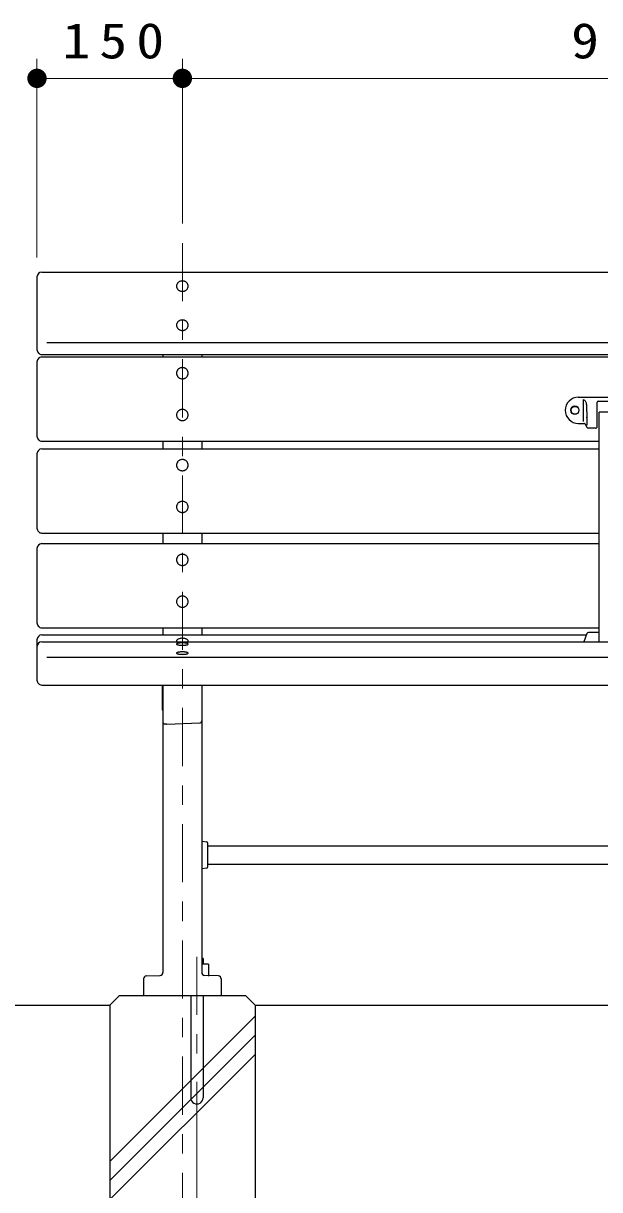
# Model space of a CAD drawing. Units: millimetres on the paper, scale 1:20. Extents: x -365 to 12, y -47 to 257.
# Drawn here: x -287.1 to -257.3, y 95.5 to 155.7 of the extents above; entities that cross this region are included whole.
import ezdxf

# ---------------------------------------------------------------- set-up
doc = ezdxf.new("R2010")
doc.units = ezdxf.units.MM
doc.linetypes.add('USER2', pattern=[6, 3, -1, 1, -1])
doc.layers.add('LY_1', color=7, linetype='Continuous', lineweight=25)
doc.styles.add('ＭＳ ゴシック', font='')
doc.styles.get('ＭＳ ゴシック').set_extended_font_data('MS Gothic')

# ---------------------------------------------------------------- blocks, each defined once
blk = doc.blocks.new('filled_dot')
at = {"color": 0, "linetype": 'Continuous', "lineweight": -2, "const_width": 1.25}
blk.add_lwpolyline([(-0.625, 0, 1), (0.625, 0, 1)], format="xyb", close=True, dxfattribs=at)

msp = doc.modelspace()

# ---------------------------------------------------------------- linework, layer by layer
at = {"layer": 'LY_1', "lineweight": 13}
for p, q in [((-286.367, 143.615), (-286.367, 153.865)), ((-278.867, 145.365), (-278.867, 153.865)), ((-286.367, 152.865), (-278.867, 152.865)), ((-278.867, 152.865), (-233.867, 152.865)), ((-282.617, 96.959), (-275.117, 104.459)), ((-282.617, 95.969), (-275.117, 103.469)), ((-282.573, 95.023), (-275.117, 102.479)), ((-278.117, 101.059), (-278.117, 79.023))]:
    msp.add_line(p, q, dxfattribs=at)
at = {"layer": 'LY_1', "linetype": 'USER2', "lineweight": 13}
for p, q in [((-278.867, 144.365), (-278.867, 88.523)), ((-278.117, 107.523), (-278.117, 102.523))]:
    msp.add_line(p, q, dxfattribs=at)
at = {"layer": 'LY_1', "color": 4}
for p, q in [((-286.117, 142.865), (-226.617, 142.865)), ((-286.367, 142.615), (-286.367, 138.861)), ((-286.117, 138.611), (-226.617, 138.611)), ((-286.117, 138.482), (-226.617, 138.482)), ((-279.867, 138.611), (-279.867, 138.482)), ((-277.867, 138.611), (-277.867, 138.482)), ((-286.367, 138.232), (-286.367, 134.389)), ((-286.117, 134.139), (-257.367, 134.139)), ((-286.117, 133.736), (-257.367, 133.736)), ((-279.867, 134.139), (-279.867, 133.736)), ((-277.867, 134.139), (-277.867, 133.736)), ((-286.367, 133.486), (-286.367, 129.643)), ((-286.117, 129.393), (-257.367, 129.393)), ((-286.117, 128.847), (-257.367, 128.847)), ((-279.867, 129.393), (-279.867, 128.847)), ((-277.867, 129.393), (-277.867, 128.847)), ((-286.367, 128.597), (-286.367, 124.753)), ((-286.117, 124.503), (-257.367, 124.503)), ((-286.117, 124.134), (-258.03, 124.134)), ((-279.867, 124.503), (-279.867, 124.134)), ((-277.867, 124.503), (-277.867, 124.134)), ((-286.367, 123.884), (-286.367, 121.798)), ((-286.117, 123.777), (-226.617, 123.777)), ((-286.117, 121.548), (-226.617, 121.548)), ((-279.917, 121.548), (-279.917, 120.273)), ((-279.867, 121.548), (-279.867, 106.707)), ((-277.867, 121.548), (-277.867, 106.707)), ((-279.917, 120.273), (-279.867, 120.271)), ((-279.667, 119.523), (-279.771, 119.528)), ((-279.667, 119.523), (-277.963, 119.592)), ((-277.867, 113.48), (-277.612, 113.453)), ((-277.567, 113.403), (-277.567, 112.143)), ((-277.567, 113.251), (-235.167, 113.251)), ((-277.612, 112.094), (-277.867, 112.067)), ((-277.567, 112.296), (-235.167, 112.296)), ((-280.867, 106.379), (-280.867, 105.523)), ((-280.723, 106.529), (-280.011, 106.558)), ((-277.011, 106.529), (-277.723, 106.558)), ((-276.867, 106.379), (-276.867, 105.523)), ((-282.117, 105.523), (-282.617, 105.023)), ((-282.117, 105.523), (-275.617, 105.523)), ((-275.617, 105.523), (-275.117, 105.023)), ((-290.021, 105.023), (-282.617, 105.023)), ((-282.617, 105.023), (-282.617, 95.023)), ((-275.117, 105.023), (-225.117, 105.023)), ((-275.117, 105.023), (-275.117, 95.023))]:
    msp.add_line(p, q, dxfattribs=at)
at = {"layer": 'LY_1'}
for p, q in [((-285.867, 139.226), (-226.867, 139.226)), ((-258.442, 136.404), (-255.367, 136.404)), ((-258.199, 136.292), (-258.199, 135.155)), ((-257.463, 134.904), (-257.463, 136.146)), ((-257.413, 136.196), (-255.367, 136.196)), ((-255.367, 135.634), (-257.367, 135.634)), ((-257.367, 123.777), (-257.367, 135.634)), ((-258.442, 135.054), (-258.128, 135.054)), ((-258.106, 135.041), (-258.009, 134.857)), ((-258.003, 135.379), (-258.003, 134.962)), ((-257.563, 134.804), (-257.92, 134.804)), ((-258.005, 124.199), (-258.165, 123.777)), ((-257.367, 124.264), (-257.911, 124.264)), ((-285.867, 122.987), (-226.867, 122.987)), ((-277.8, 107.422), (-277.867, 107.422)), ((-277.8, 107.422), (-277.8, 107.138)), ((-277.512, 107.138), (-277.867, 107.138)), ((-277.512, 107.138), (-277.512, 106.523)), ((-278.435, 105.523), (-278.435, 100.24)), ((-277.8, 105.523), (-277.8, 100.24))]:
    msp.add_line(p, q, dxfattribs=at)
at = {"layer": 'LY_1', "color": 4}
for points in [[(-278.567, 142.139), (-278.568, 142.162), (-278.572, 142.185), (-278.578, 142.208), (-278.585, 142.23), (-278.595, 142.252), (-278.608, 142.273), (-278.622, 142.293), (-278.638, 142.311), (-278.655, 142.329), (-278.675, 142.344), (-278.695, 142.359), (-278.717, 142.371), (-278.741, 142.382), (-278.765, 142.391), (-278.79, 142.398), (-278.815, 142.403), (-278.841, 142.406), (-278.867, 142.407), (-278.894, 142.406), (-278.919, 142.403), (-278.945, 142.398), (-278.97, 142.391), (-278.994, 142.382), (-279.017, 142.371), (-279.039, 142.359), (-279.06, 142.344), (-279.08, 142.329), (-279.097, 142.311), (-279.113, 142.293), (-279.127, 142.273), (-279.139, 142.252), (-279.149, 142.23), (-279.157, 142.208), (-279.163, 142.185), (-279.166, 142.162), (-279.167, 142.139), (-279.166, 142.115), (-279.163, 142.092), (-279.157, 142.069), (-279.149, 142.047), (-279.139, 142.025), (-279.127, 142.004), (-279.113, 141.984), (-279.097, 141.966), (-279.08, 141.948), (-279.06, 141.933), (-279.039, 141.918), (-279.017, 141.906), (-278.994, 141.895), (-278.97, 141.886), (-278.945, 141.879), (-278.919, 141.874), (-278.894, 141.871), (-278.867, 141.87), (-278.841, 141.871), (-278.815, 141.874), (-278.79, 141.879), (-278.765, 141.886), (-278.741, 141.895), (-278.717, 141.906), (-278.695, 141.918), (-278.675, 141.933), (-278.655, 141.948), (-278.638, 141.966), (-278.622, 141.984), (-278.608, 142.004), (-278.595, 142.025), (-278.585, 142.047), (-278.578, 142.069), (-278.572, 142.092), (-278.568, 142.115)], [(-278.567, 140.122), (-278.568, 140.145), (-278.572, 140.169), (-278.578, 140.192), (-278.585, 140.214), (-278.595, 140.236), (-278.608, 140.256), (-278.622, 140.276), (-278.638, 140.295), (-278.655, 140.312), (-278.675, 140.328), (-278.695, 140.342), (-278.717, 140.355), (-278.741, 140.366), (-278.765, 140.375), (-278.79, 140.382), (-278.815, 140.387), (-278.841, 140.39), (-278.867, 140.391), (-278.894, 140.39), (-278.919, 140.387), (-278.945, 140.382), (-278.97, 140.375), (-278.994, 140.366), (-279.017, 140.355), (-279.039, 140.342), (-279.06, 140.328), (-279.08, 140.312), (-279.097, 140.295), (-279.113, 140.276), (-279.127, 140.256), (-279.139, 140.236), (-279.149, 140.214), (-279.157, 140.192), (-279.163, 140.169), (-279.166, 140.145), (-279.167, 140.122), (-279.166, 140.098), (-279.163, 140.075), (-279.157, 140.052), (-279.149, 140.03), (-279.139, 140.008), (-279.127, 139.987), (-279.113, 139.968), (-279.097, 139.949), (-279.08, 139.932), (-279.06, 139.916), (-279.039, 139.902), (-279.017, 139.889), (-278.994, 139.878), (-278.97, 139.869), (-278.945, 139.862), (-278.919, 139.857), (-278.894, 139.854), (-278.867, 139.853), (-278.841, 139.854), (-278.815, 139.857), (-278.79, 139.862), (-278.765, 139.869), (-278.741, 139.878), (-278.717, 139.889), (-278.695, 139.902), (-278.675, 139.916), (-278.655, 139.932), (-278.638, 139.949), (-278.622, 139.968), (-278.608, 139.987), (-278.595, 140.008), (-278.585, 140.03), (-278.578, 140.052), (-278.572, 140.075), (-278.568, 140.098)], [(-278.567, 137.645), (-278.568, 137.67), (-278.572, 137.695), (-278.578, 137.719), (-278.585, 137.743), (-278.595, 137.766), (-278.608, 137.789), (-278.622, 137.81), (-278.638, 137.83), (-278.655, 137.848), (-278.675, 137.865), (-278.695, 137.88), (-278.717, 137.894), (-278.741, 137.906), (-278.765, 137.915), (-278.79, 137.923), (-278.815, 137.928), (-278.841, 137.931), (-278.867, 137.932), (-278.894, 137.931), (-278.919, 137.928), (-278.945, 137.923), (-278.97, 137.915), (-278.994, 137.906), (-279.017, 137.894), (-279.039, 137.88), (-279.06, 137.865), (-279.08, 137.848), (-279.097, 137.83), (-279.113, 137.81), (-279.127, 137.789), (-279.139, 137.766), (-279.149, 137.743), (-279.157, 137.719), (-279.163, 137.695), (-279.166, 137.67), (-279.167, 137.645), (-279.166, 137.62), (-279.163, 137.595), (-279.157, 137.57), (-279.149, 137.546), (-279.139, 137.523), (-279.127, 137.501), (-279.113, 137.48), (-279.097, 137.46), (-279.08, 137.441), (-279.06, 137.424), (-279.039, 137.409), (-279.017, 137.396), (-278.994, 137.384), (-278.97, 137.375), (-278.945, 137.367), (-278.919, 137.362), (-278.894, 137.358), (-278.867, 137.357), (-278.841, 137.358), (-278.815, 137.362), (-278.79, 137.367), (-278.765, 137.375), (-278.741, 137.384), (-278.717, 137.396), (-278.695, 137.409), (-278.675, 137.424), (-278.655, 137.441), (-278.638, 137.46), (-278.622, 137.48), (-278.608, 137.501), (-278.595, 137.523), (-278.585, 137.546), (-278.578, 137.57), (-278.572, 137.595), (-278.568, 137.62)], [(-278.567, 135.488), (-278.568, 135.513), (-278.572, 135.538), (-278.578, 135.562), (-278.585, 135.586), (-278.595, 135.609), (-278.608, 135.631), (-278.622, 135.653), (-278.638, 135.672), (-278.655, 135.691), (-278.675, 135.708), (-278.695, 135.723), (-278.717, 135.737), (-278.741, 135.748), (-278.765, 135.758), (-278.79, 135.765), (-278.815, 135.771), (-278.841, 135.774), (-278.867, 135.775), (-278.894, 135.774), (-278.919, 135.771), (-278.945, 135.765), (-278.97, 135.758), (-278.994, 135.748), (-279.017, 135.737), (-279.039, 135.723), (-279.06, 135.708), (-279.08, 135.691), (-279.097, 135.672), (-279.113, 135.653), (-279.127, 135.631), (-279.139, 135.609), (-279.149, 135.586), (-279.157, 135.562), (-279.163, 135.538), (-279.166, 135.513), (-279.167, 135.488), (-279.166, 135.463), (-279.163, 135.438), (-279.157, 135.413), (-279.149, 135.389), (-279.139, 135.366), (-279.127, 135.344), (-279.113, 135.323), (-279.097, 135.303), (-279.08, 135.284), (-279.06, 135.267), (-279.039, 135.252), (-279.017, 135.239), (-278.994, 135.227), (-278.97, 135.217), (-278.945, 135.21), (-278.919, 135.204), (-278.894, 135.201), (-278.867, 135.2), (-278.841, 135.201), (-278.815, 135.204), (-278.79, 135.21), (-278.765, 135.217), (-278.741, 135.227), (-278.717, 135.239), (-278.695, 135.252), (-278.675, 135.267), (-278.655, 135.284), (-278.638, 135.303), (-278.622, 135.323), (-278.608, 135.344), (-278.595, 135.366), (-278.585, 135.389), (-278.578, 135.413), (-278.572, 135.438), (-278.568, 135.463)], [(-278.567, 132.899), (-278.568, 132.924), (-278.572, 132.949), (-278.578, 132.973), (-278.585, 132.997), (-278.595, 133.021), (-278.608, 133.043), (-278.622, 133.064), (-278.638, 133.084), (-278.655, 133.102), (-278.675, 133.119), (-278.695, 133.135), (-278.717, 133.148), (-278.741, 133.16), (-278.765, 133.169), (-278.79, 133.177), (-278.815, 133.182), (-278.841, 133.186), (-278.867, 133.187), (-278.894, 133.186), (-278.919, 133.182), (-278.945, 133.177), (-278.97, 133.169), (-278.994, 133.16), (-279.017, 133.148), (-279.039, 133.135), (-279.06, 133.119), (-279.08, 133.102), (-279.097, 133.084), (-279.113, 133.064), (-279.127, 133.043), (-279.139, 133.021), (-279.149, 132.997), (-279.157, 132.973), (-279.163, 132.949), (-279.166, 132.924), (-279.167, 132.899), (-279.166, 132.874), (-279.163, 132.849), (-279.157, 132.825), (-279.149, 132.801), (-279.139, 132.777), (-279.127, 132.755), (-279.113, 132.734), (-279.097, 132.714), (-279.08, 132.696), (-279.06, 132.679), (-279.039, 132.663), (-279.017, 132.65), (-278.994, 132.638), (-278.97, 132.629), (-278.945, 132.621), (-278.919, 132.616), (-278.894, 132.612), (-278.867, 132.611), (-278.841, 132.612), (-278.815, 132.616), (-278.79, 132.621), (-278.765, 132.629), (-278.741, 132.638), (-278.717, 132.65), (-278.695, 132.663), (-278.675, 132.679), (-278.655, 132.696), (-278.638, 132.714), (-278.622, 132.734), (-278.608, 132.755), (-278.595, 132.777), (-278.585, 132.801), (-278.578, 132.825), (-278.572, 132.849), (-278.568, 132.874)], [(-278.567, 130.742), (-278.568, 130.767), (-278.572, 130.792), (-278.578, 130.816), (-278.585, 130.84), (-278.595, 130.863), (-278.608, 130.886), (-278.622, 130.907), (-278.638, 130.927), (-278.655, 130.945), (-278.675, 130.962), (-278.695, 130.977), (-278.717, 130.991), (-278.741, 131.002), (-278.765, 131.012), (-278.79, 131.02), (-278.815, 131.025), (-278.841, 131.028), (-278.867, 131.029), (-278.894, 131.028), (-278.919, 131.025), (-278.945, 131.02), (-278.97, 131.012), (-278.994, 131.002), (-279.017, 130.991), (-279.039, 130.977), (-279.06, 130.962), (-279.08, 130.945), (-279.097, 130.927), (-279.113, 130.907), (-279.127, 130.886), (-279.139, 130.863), (-279.149, 130.84), (-279.157, 130.816), (-279.163, 130.792), (-279.166, 130.767), (-279.167, 130.742), (-279.166, 130.717), (-279.163, 130.692), (-279.157, 130.667), (-279.149, 130.643), (-279.139, 130.62), (-279.127, 130.598), (-279.113, 130.577), (-279.097, 130.557), (-279.08, 130.538), (-279.06, 130.521), (-279.039, 130.506), (-279.017, 130.493), (-278.994, 130.481), (-278.97, 130.471), (-278.945, 130.464), (-278.919, 130.458), (-278.894, 130.455), (-278.867, 130.454), (-278.841, 130.455), (-278.815, 130.458), (-278.79, 130.464), (-278.765, 130.471), (-278.741, 130.481), (-278.717, 130.493), (-278.695, 130.506), (-278.675, 130.521), (-278.655, 130.538), (-278.638, 130.557), (-278.622, 130.577), (-278.608, 130.598), (-278.595, 130.62), (-278.585, 130.643), (-278.578, 130.667), (-278.572, 130.692), (-278.568, 130.717)], [(-278.567, 128.009), (-278.568, 128.034), (-278.572, 128.059), (-278.578, 128.084), (-278.585, 128.108), (-278.595, 128.131), (-278.608, 128.153), (-278.622, 128.174), (-278.638, 128.194), (-278.655, 128.213), (-278.675, 128.23), (-278.695, 128.245), (-278.717, 128.258), (-278.741, 128.27), (-278.765, 128.28), (-278.79, 128.287), (-278.815, 128.293), (-278.841, 128.296), (-278.867, 128.297), (-278.894, 128.296), (-278.919, 128.293), (-278.945, 128.287), (-278.97, 128.28), (-278.994, 128.27), (-279.017, 128.258), (-279.039, 128.245), (-279.06, 128.23), (-279.08, 128.213), (-279.097, 128.194), (-279.113, 128.174), (-279.127, 128.153), (-279.139, 128.131), (-279.149, 128.108), (-279.157, 128.084), (-279.163, 128.059), (-279.166, 128.034), (-279.167, 128.009), (-279.166, 127.984), (-279.163, 127.959), (-279.157, 127.935), (-279.149, 127.911), (-279.139, 127.888), (-279.127, 127.865), (-279.113, 127.844), (-279.097, 127.824), (-279.08, 127.806), (-279.06, 127.789), (-279.039, 127.774), (-279.017, 127.76), (-278.994, 127.749), (-278.97, 127.739), (-278.945, 127.731), (-278.919, 127.726), (-278.894, 127.723), (-278.867, 127.722), (-278.841, 127.723), (-278.815, 127.726), (-278.79, 127.731), (-278.765, 127.739), (-278.741, 127.749), (-278.717, 127.76), (-278.695, 127.774), (-278.675, 127.789), (-278.655, 127.806), (-278.638, 127.824), (-278.622, 127.844), (-278.608, 127.865), (-278.595, 127.888), (-278.585, 127.911), (-278.578, 127.935), (-278.572, 127.959), (-278.568, 127.984)], [(-278.567, 125.852), (-278.568, 125.877), (-278.572, 125.902), (-278.578, 125.927), (-278.585, 125.95), (-278.595, 125.974), (-278.608, 125.996), (-278.622, 126.017), (-278.638, 126.037), (-278.655, 126.055), (-278.675, 126.072), (-278.695, 126.088), (-278.717, 126.101), (-278.741, 126.113), (-278.765, 126.122), (-278.79, 126.13), (-278.815, 126.135), (-278.841, 126.139), (-278.867, 126.14), (-278.894, 126.139), (-278.919, 126.135), (-278.945, 126.13), (-278.97, 126.122), (-278.994, 126.113), (-279.017, 126.101), (-279.039, 126.088), (-279.06, 126.072), (-279.08, 126.055), (-279.097, 126.037), (-279.113, 126.017), (-279.127, 125.996), (-279.139, 125.974), (-279.149, 125.95), (-279.157, 125.927), (-279.163, 125.902), (-279.166, 125.877), (-279.167, 125.852), (-279.166, 125.827), (-279.163, 125.802), (-279.157, 125.778), (-279.149, 125.754), (-279.139, 125.731), (-279.127, 125.708), (-279.113, 125.687), (-279.097, 125.667), (-279.08, 125.649), (-279.06, 125.632), (-279.039, 125.616), (-279.017, 125.603), (-278.994, 125.591), (-278.97, 125.582), (-278.945, 125.574), (-278.919, 125.569), (-278.894, 125.566), (-278.867, 125.564), (-278.841, 125.566), (-278.815, 125.569), (-278.79, 125.574), (-278.765, 125.582), (-278.741, 125.591), (-278.717, 125.603), (-278.695, 125.616), (-278.675, 125.632), (-278.655, 125.649), (-278.638, 125.667), (-278.622, 125.687), (-278.608, 125.708), (-278.595, 125.731), (-278.585, 125.754), (-278.578, 125.778), (-278.572, 125.802), (-278.568, 125.827)], [(-278.567, 123.663), (-278.568, 123.668), (-278.572, 123.673), (-278.578, 123.679), (-278.585, 123.684), (-278.595, 123.689), (-278.608, 123.694), (-278.622, 123.698), (-278.638, 123.703), (-278.655, 123.707), (-278.675, 123.71), (-278.695, 123.714), (-278.717, 123.717), (-278.741, 123.719), (-278.765, 123.721), (-278.79, 123.723), (-278.815, 123.724), (-278.841, 123.725), (-278.867, 123.725), (-278.894, 123.725), (-278.919, 123.724), (-278.945, 123.723), (-278.97, 123.721), (-278.994, 123.719), (-279.017, 123.717), (-279.039, 123.714), (-279.06, 123.71), (-279.08, 123.707), (-279.097, 123.703), (-279.113, 123.698), (-279.127, 123.694), (-279.139, 123.689), (-279.149, 123.684), (-279.157, 123.679), (-279.163, 123.673), (-279.166, 123.668), (-279.167, 123.663), (-279.166, 123.657), (-279.163, 123.652), (-279.157, 123.646), (-279.149, 123.641), (-279.139, 123.636), (-279.127, 123.631), (-279.113, 123.627), (-279.097, 123.622), (-279.08, 123.618), (-279.06, 123.615), (-279.039, 123.611), (-279.017, 123.609), (-278.994, 123.606), (-278.97, 123.604), (-278.945, 123.602), (-278.919, 123.601), (-278.894, 123.6), (-278.867, 123.6), (-278.841, 123.6), (-278.815, 123.601), (-278.79, 123.602), (-278.765, 123.604), (-278.741, 123.606), (-278.717, 123.609), (-278.695, 123.611), (-278.675, 123.615), (-278.655, 123.618), (-278.638, 123.622), (-278.622, 123.627), (-278.608, 123.631), (-278.595, 123.636), (-278.585, 123.641), (-278.578, 123.646), (-278.572, 123.652), (-278.568, 123.657)], [(-278.567, 123.195), (-278.568, 123.2), (-278.572, 123.206), (-278.578, 123.211), (-278.585, 123.216), (-278.595, 123.221), (-278.608, 123.226), (-278.622, 123.231), (-278.638, 123.235), (-278.655, 123.239), (-278.675, 123.243), (-278.695, 123.246), (-278.717, 123.249), (-278.741, 123.251), (-278.765, 123.253), (-278.79, 123.255), (-278.815, 123.256), (-278.841, 123.257), (-278.867, 123.257), (-278.894, 123.257), (-278.919, 123.256), (-278.945, 123.255), (-278.97, 123.253), (-278.994, 123.251), (-279.017, 123.249), (-279.039, 123.246), (-279.06, 123.243), (-279.08, 123.239), (-279.097, 123.235), (-279.113, 123.231), (-279.127, 123.226), (-279.139, 123.221), (-279.149, 123.216), (-279.157, 123.211), (-279.163, 123.206), (-279.166, 123.2), (-279.167, 123.195), (-279.166, 123.189), (-279.163, 123.184), (-279.157, 123.179), (-279.149, 123.173), (-279.139, 123.168), (-279.127, 123.164), (-279.113, 123.159), (-279.097, 123.155), (-279.08, 123.151), (-279.06, 123.147), (-279.039, 123.144), (-279.017, 123.141), (-278.994, 123.138), (-278.97, 123.136), (-278.945, 123.134), (-278.919, 123.133), (-278.894, 123.133), (-278.867, 123.132), (-278.841, 123.133), (-278.815, 123.133), (-278.79, 123.134), (-278.765, 123.136), (-278.741, 123.138), (-278.717, 123.141), (-278.695, 123.144), (-278.675, 123.147), (-278.655, 123.151), (-278.638, 123.155), (-278.622, 123.159), (-278.608, 123.164), (-278.595, 123.168), (-278.585, 123.173), (-278.578, 123.179), (-278.572, 123.184), (-278.568, 123.189)]]:
    msp.add_lwpolyline(points, close=True, dxfattribs=at)
at = {"layer": 'LY_1'}
msp.add_lwpolyline([(-258.199, 136.292), (-258.162, 136.274), (-258.127, 136.251), (-258.097, 136.224), (-258.072, 136.191), (-258.054, 136.155), (-258.042, 136.113), (-258.034, 136.064), (-258.029, 136.008), (-258.024, 135.939), (-258.019, 135.863), (-258.016, 135.783), (-258.013, 135.701), (-258.01, 135.621), (-258.008, 135.546), (-258.007, 135.477), (-258.005, 135.419), (-258.004, 135.373), (-258.004, 135.344), (-258.003, 135.333), (-258.003, 135.344), (-258.003, 135.379)], dxfattribs=at)
at = {"layer": 'LY_1', "color": 4}
msp.add_lwpolyline([(-278.574, 123.777), (-278.568, 123.798), (-278.568, 123.819), (-278.574, 123.84), (-278.585, 123.86), (-278.601, 123.879), (-278.623, 123.897), (-278.649, 123.913), (-278.679, 123.927), (-278.713, 123.939), (-278.749, 123.949), (-278.788, 123.956), (-278.828, 123.96), (-278.869, 123.961), (-278.91, 123.96), (-278.95, 123.956), (-278.988, 123.948), (-279.025, 123.939), (-279.058, 123.926), (-279.088, 123.912), (-279.114, 123.896), (-279.135, 123.878), (-279.151, 123.859), (-279.162, 123.838), (-279.167, 123.818), (-279.167, 123.797), (-279.161, 123.777)], dxfattribs=at)
at = {"layer": 'LY_1', "lineweight": 13}
msp.add_circle((-258.617, 135.729), 0.225, dxfattribs=at)
at = {"layer": 'LY_1'}
msp.add_circle((-258.617, 135.729), 0.2, dxfattribs=at)
at = {"layer": 'LY_1', "color": 4}
for centre, radius, start, end in [((-286.117, 142.615), 0.25, 89.99998, 179.99996), ((-286.117, 138.861), 0.25, 179.99998, 270.00002), ((-286.117, 138.232), 0.25, 89.99998, 179.99996), ((-286.117, 134.389), 0.25, 179.99998, 270.00002), ((-286.117, 133.486), 0.25, 89.99998, 179.99996), ((-286.117, 129.643), 0.25, 179.99998, 270.00002), ((-286.117, 128.597), 0.25, 89.99998, 179.99996), ((-286.117, 124.753), 0.25, 179.99998, 270.00002), ((-286.117, 123.884), 0.25, 89.99998, 179.99996), ((-286.117, 123.527), 0.25, 89.99998, 179.99996), ((-286.117, 121.798), 0.25, 179.99998, 270.00002), ((-279.767, 119.627), 0.1, 179.99992, 267.70932), ((-277.967, 119.691), 0.1, 272.29054, 359.99996), ((-277.617, 113.403), 0.05, 0, 83.99099), ((-277.617, 112.143), 0.05, 276.009, 0), ((-280.017, 106.707), 0.15, 272.29, 0), ((-277.717, 106.707), 0.15, 179.99996, 267.70997), ((-280.717, 106.379), 0.15, 92.29005, 179.99996), ((-277.017, 106.379), 0.15, 0, 87.70991)]:
    msp.add_arc(centre, radius, start, end, dxfattribs=at)
at = {"layer": 'LY_1'}
for centre, radius, start, end in [((-258.442, 135.729), 0.675, 90, 270), ((-257.413, 136.146), 0.05, 90, 180), ((-258.128, 135.029), 0.025, 27.86749, 90), ((-257.563, 134.904), 0.1, 270, 0), ((-257.92, 134.904), 0.1, 207.86749, 270), ((-257.911, 124.164), 0.1, 90, 159.20314), ((-278.117, 100.24), 0.318, 179.99998, 0)]:
    msp.add_arc(centre, radius, start, end, dxfattribs=at)

# ---------------------------------------------------------------- block references
at = {"layer": 'LY_1', "lineweight": 13, "xscale": 0.4, "yscale": 0.4}
for p in [(-286.367, 152.865), (-278.867, 152.865)]:
    msp.add_blockref('filled_dot', p, dxfattribs=at)
at = {"layer": 'LY_1', "lineweight": 13, "xscale": 0.4, "yscale": 0.4, "rotation": 180}
msp.add_blockref('filled_dot', (-278.867, 152.865), dxfattribs=at)

# ---------------------------------------------------------------- texts
at = {"layer": 'LY_1', "char_height": 1.833, "attachment_point": 8, "style": 'ＭＳ ゴシック'}
for s, insert in [('\\T1.33;\\W1.15;150', (-282.196, 153.865)), ('\\T1.33;\\W1.15;900', (-255.951, 153.865))]:
    msp.add_mtext(s, dxfattribs=dict(at, insert=insert))

doc.saveas('drawing.dxf')
